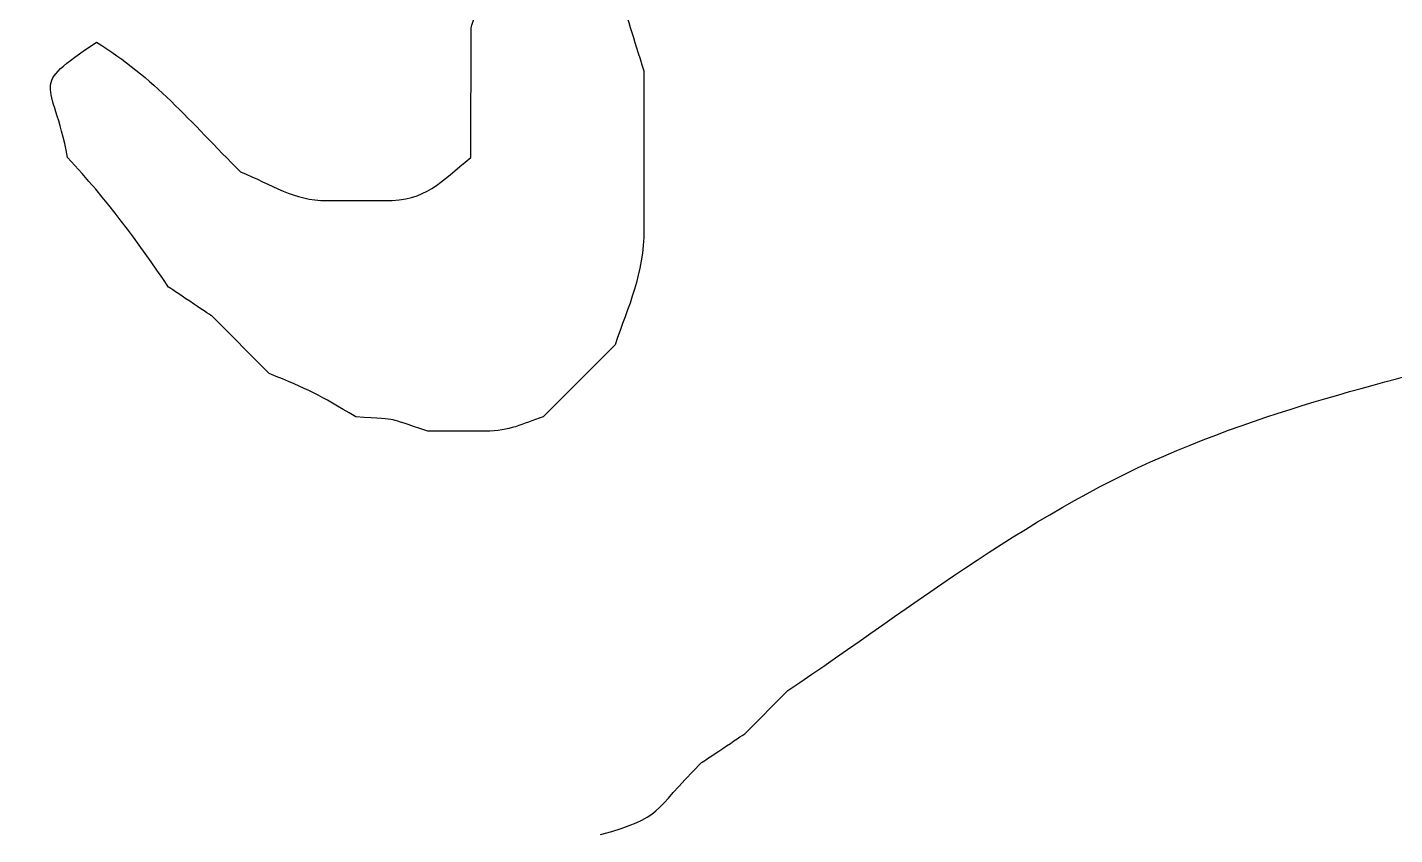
# Model space of a CAD drawing. Extents: x -149 to 150, y -212 to 234.
# Drawn here: x -92.27 to -84.24, y 44.89 to 49.63 of the extents above; entities that cross this region are included whole.
import ezdxf

# ---------------------------------------------------------------- set-up
doc = ezdxf.new("R2010")
doc.units = 0
doc.header["$MEASUREMENT"] = 0
doc.layers.add('EBENE_1', color=7, linetype='CONTINUOUS')

msp = doc.modelspace()

# ---------------------------------------------------------------- linework, layer by layer
at = {"layer": 'EBENE_1', "color": 250}
for points, knots in [([(-88.8206, 49.8818), (-88.9469, 50.1037), (-88.8834, 50.013), (-89.0746, 50.2206), (-89.0746, 50.2206), (-89.0746, 50.5872), (-89.0334, 50.5738), (-89.1592, 50.8979), (-89.1592, 50.8979), (-89.4828, 50.6954), (-89.3749, 50.7817), (-89.5827, 50.4745), (-89.5827, 50.4745), (-89.5827, 50.4745), (-89.5826, 49.8818), (-89.5826, 49.8818), (-89.5826, 49.8818), (-89.585, 49.8767), (-89.6621, 49.642), (-89.6672, 49.6278), (-89.6672, 49.6278), (-89.6672, 49.6278), (-89.6673, 48.8658), (-89.6673, 48.8658), (-89.6673, 48.8658), (-89.8543, 48.7183), (-89.9238, 48.6119), (-90.1752, 48.6118), (-90.1752, 48.6118), (-90.1752, 48.6118), (-90.5139, 48.6119), (-90.5139, 48.6119), (-90.5139, 48.6119), (-90.7108, 48.6118), (-90.8356, 48.7064), (-91.022, 48.7811), (-91.022, 48.7811), (-91.3159, 49.0751), (-91.5338, 49.3384), (-91.8687, 49.5431), (-91.8687, 49.5431), (-92.2746, 49.2676), (-92.1275, 49.3402), (-92.0379, 48.8658), (-92.0379, 48.8658), (-91.806, 48.6146), (-91.6271, 48.3731), (-91.4452, 48.1039), (-91.4452, 48.1039), (-91.4354, 48.0984), (-91.2056, 47.9437), (-91.1913, 47.9346), (-91.1913, 47.9346), (-91.1913, 47.9346), (-90.8526, 47.5958), (-90.8526, 47.5958), (-90.8526, 47.5958), (-90.6253, 47.5046), (-90.557, 47.4691), (-90.3446, 47.3419), (-90.3446, 47.3419), (-90.0539, 47.319), (-90.192, 47.3449), (-89.9213, 47.2572), (-89.9213, 47.2572), (-89.9213, 47.2572), (-89.6672, 47.2572), (-89.6672, 47.2572), (-89.6672, 47.2572), (-89.6672, 47.2572), (-89.5826, 47.2572), (-89.5826, 47.2572), (-89.5826, 47.2572), (-89.4352, 47.2571), (-89.3703, 47.2999), (-89.244, 47.3418), (-89.244, 47.3418), (-89.244, 47.3418), (-88.8206, 47.7652), (-88.8206, 47.7652), (-88.8206, 47.7652), (-88.7423, 47.9914), (-88.6512, 48.1815), (-88.6512, 48.4425), (-88.6512, 48.4425), (-88.6512, 48.4425), (-88.6512, 49.1198), (-88.6512, 49.1198), (-88.6512, 49.1198), (-88.6512, 49.1198), (-88.6512, 49.3738), (-88.6512, 49.3738), (-88.6512, 49.3738), (-88.7162, 49.5741), (-88.7427, 49.6858), (-88.8206, 49.8818)], [0, 0, 0, 0, 0.04, 0.04, 0.04, 0.04, 0.08, 0.08, 0.08, 0.08, 0.12, 0.12, 0.12, 0.12, 0.16, 0.16, 0.16, 0.16, 0.2, 0.2, 0.2, 0.2, 0.24, 0.24, 0.24, 0.24, 0.28, 0.28, 0.28, 0.28, 0.32, 0.32, 0.32, 0.32, 0.36, 0.36, 0.36, 0.36, 0.4, 0.4, 0.4, 0.4, 0.44, 0.44, 0.44, 0.44, 0.48, 0.48, 0.48, 0.48, 0.52, 0.52, 0.52, 0.52, 0.56, 0.56, 0.56, 0.56, 0.6, 0.6, 0.6, 0.6, 0.64, 0.64, 0.64, 0.64, 0.68, 0.68, 0.68, 0.68, 0.72, 0.72, 0.72, 0.72, 0.76, 0.76, 0.76, 0.76, 0.8, 0.8, 0.8, 0.8, 0.84, 0.84, 0.84, 0.84, 0.88, 0.88, 0.88, 0.88, 0.92, 0.92, 0.92, 0.92, 1, 1, 1, 1]), ([(-88.9052, 44.8866), (-88.532, 44.9939), (-88.61, 45.0124), (-88.3126, 45.3098), (-88.3126, 45.3098), (-88.3026, 45.3153), (-88.0731, 45.47), (-88.0586, 45.4792), (-88.0586, 45.4792), (-88.0586, 45.4792), (-87.8046, 45.7332), (-87.8046, 45.7332), (-87.8046, 45.7332), (-87.0534, 46.2408), (-86.3501, 46.7998), (-85.5187, 47.1439), (-85.5187, 47.1439), (-84.6876, 47.4879), (-84.0383, 47.5886), (-83.2326, 47.8498), (-83.2326, 47.8498), (-83.2326, 47.8498), (-82.9786, 47.8498), (-82.9786, 47.8498), (-82.9786, 47.8498), (-82.9735, 47.8522), (-82.7387, 47.9295), (-82.7247, 47.9346), (-82.7247, 47.9346), (-82.7247, 47.9346), (-82.3012, 47.9345), (-82.3012, 47.9345), (-82.3012, 47.9345), (-82.0931, 48.0093), (-82.1561, 47.9818), (-81.9627, 48.0192)], [0, 0, 0, 0, 0.1, 0.1, 0.1, 0.1, 0.2, 0.2, 0.2, 0.2, 0.3, 0.3, 0.3, 0.3, 0.4, 0.4, 0.4, 0.4, 0.5, 0.5, 0.5, 0.5, 0.6, 0.6, 0.6, 0.6, 0.7, 0.7, 0.7, 0.7, 0.8, 0.8, 0.8, 0.8, 1, 1, 1, 1])]:
    msp.add_open_spline(points, degree=3, knots=knots, dxfattribs=at)

doc.saveas('drawing.dxf')
